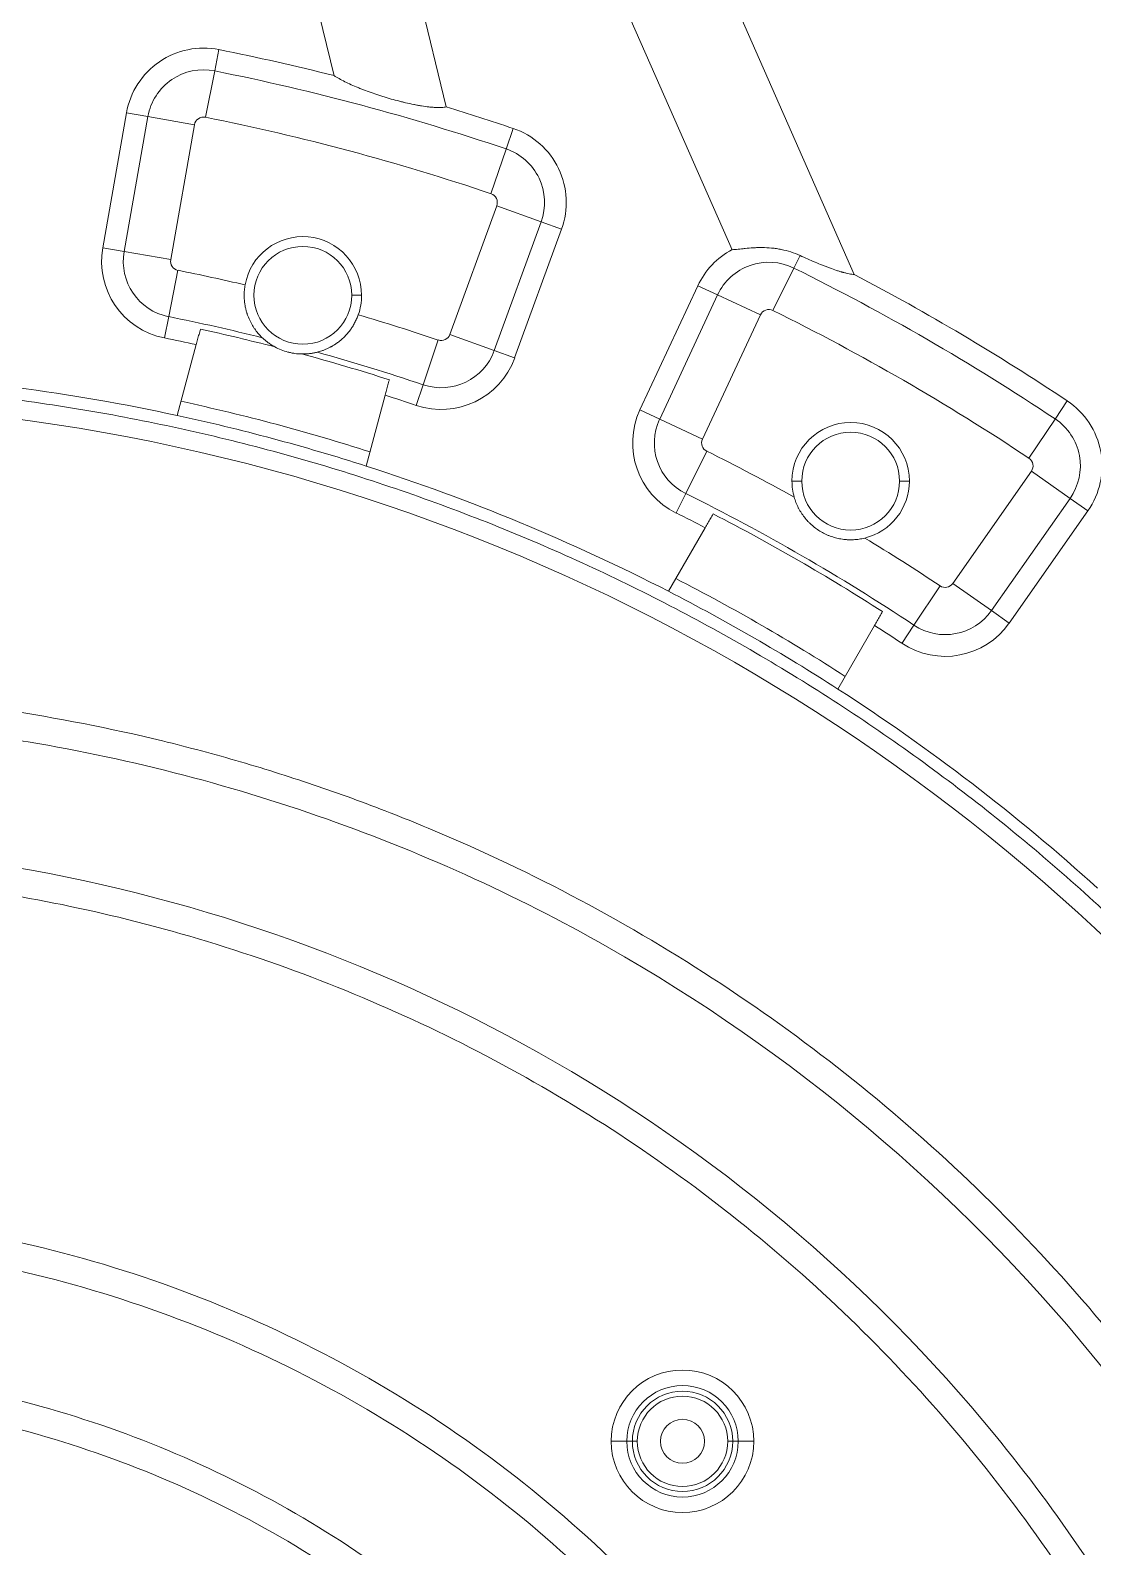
# Model space of a CAD drawing. Header units: millimetres. Extents: x 2746 to 4231, y 4731 to 5781.
# Drawn here: x 3415.7 to 3524.3, y 5378.6 to 5533.7 of the extents above; entities that cross this region are included whole.
import ezdxf

# ---------------------------------------------------------------- set-up
doc = ezdxf.new("R2010")
doc.units = ezdxf.units.MM
doc.layers.add('core', color=7, linetype='Continuous', lineweight=20)

msp = doc.modelspace()

# ---------------------------------------------------------------- linework, layer by layer
at = {"layer": 'core'}
for p, q in [((3446.71, 5529.05), (3435.69, 5574.59)), ((3458.18, 5525.85), (3446.38, 5574.59)), ((3487.41, 5511.25), (3459.52, 5574.59)), ((3499.88, 5508.72), (3470.88, 5574.59)), ((3434.94, 5531.71), (3434.51, 5529.53)), ((3433.56, 5524.8), (3434.51, 5529.53)), ((3425.49, 5525.26), (3423.06, 5511.46)), ((3425.25, 5511.08), (3427.68, 5524.87)), ((3425.49, 5525.26), (3427.68, 5524.87)), ((3432.44, 5524.03), (3427.68, 5524.87)), ((3430.01, 5510.24), (3432.44, 5524.03)), ((3465.01, 5523.65), (3464.3, 5521.55)), ((3462.75, 5516.97), (3464.3, 5521.55)), ((3463.34, 5515.75), (3458.55, 5502.59)), ((3463.34, 5515.75), (3467.87, 5514.1)), ((3467.87, 5514.1), (3463.08, 5500.94)), ((3469.96, 5513.34), (3467.87, 5514.1)), ((3465.17, 5500.18), (3469.96, 5513.34)), ((3423.06, 5511.46), (3425.25, 5511.08)), ((3430.01, 5510.24), (3425.25, 5511.08)), ((3491.57, 5505.04), (3493.71, 5509.36)), ((3494.35, 5510.65), (3493.71, 5509.36)), ((3430.75, 5509.15), (3429.8, 5504.41)), ((3449.52, 5506.59), (3448.52, 5506.59)), ((3483.9, 5507.57), (3477.98, 5494.87)), ((3480, 5493.94), (3485.92, 5506.63)), ((3483.9, 5507.57), (3485.92, 5506.63)), ((3490.29, 5504.59), (3485.92, 5506.63)), ((3429.36, 5502.23), (3429.8, 5504.41)), ((3484.37, 5491.89), (3490.29, 5504.59)), ((3457.35, 5502.02), (3455.81, 5497.44)), ((3458.55, 5502.59), (3463.08, 5500.94)), ((3432.62, 5501.55), (3430.68, 5494.3)), ((3465.17, 5500.18), (3463.08, 5500.94)), ((3455.1, 5495.33), (3455.81, 5497.44)), ((3450, 5489.12), (3451.94, 5496.37)), ((3521.65, 5495.79), (3520.42, 5493.94)), ((3477.98, 5494.87), (3480, 5493.94)), ((3484.37, 5491.89), (3480, 5493.94)), ((3517.74, 5489.93), (3520.42, 5493.94)), ((3484.81, 5490.64), (3482.66, 5486.32)), ((3517.99, 5488.59), (3509.96, 5477.12)), ((3517.99, 5488.59), (3521.95, 5485.82)), ((3481.68, 5484.33), (3482.66, 5486.32)), ((3493.52, 5487.59), (3494.52, 5487.59)), ((3505.52, 5487.59), (3504.52, 5487.59)), ((3521.95, 5485.82), (3513.92, 5474.35)), ((3515.74, 5473.08), (3523.77, 5484.55)), ((3523.77, 5484.55), (3521.95, 5485.82)), ((3484.65, 5482.82), (3480.89, 5476.32)), ((3508.66, 5476.88), (3505.99, 5472.85)), ((3509.96, 5477.12), (3513.92, 5474.35)), ((3515.74, 5473.08), (3513.92, 5474.35)), ((3498.21, 5466.32), (3501.97, 5472.82)), ((3504.76, 5471), (3505.99, 5472.85)), ((3475.04, 5389.4), (3476.63, 5389.4)), ((3476.63, 5389.4), (3477.2, 5389.4)), ((3477.2, 5389.4), (3477.71, 5389.4)), ((3486.95, 5389.4), (3487.46, 5389.4)), ((3488.03, 5389.4), (3487.46, 5389.4)), ((3488.03, 5389.4), (3489.62, 5389.4))]:
    msp.add_line(p, q, dxfattribs=at)
for centre, radius, start, end in [((3433.37, 5523.87), 8, 78.6902, 170), ((3387.52, 5294.59), 241.82, 75.8302, 78.6902), ((3433.37, 5523.87), 5.78, 78.6902, 170), ((3387.52, 5294.59), 239.6, 71.3098, 78.6902), ((3387.52, 5294.59), 241.82, 71.3098, 73.0095), ((3433.37, 5523.87), 0.948, 78.6902, 170), ((3387.52, 5294.59), 234.77, 71.3098, 78.6902), ((3462.45, 5516.08), 8, 340, 71.3098), ((3462.45, 5516.08), 5.78, 340, 71.3098), ((3462.45, 5516.08), 0.948, 340, 71.3098), ((3443.52, 5506.59), 6, 0, 169.8265), ((3430.94, 5510.07), 8, 170, 258.6068), ((3430.94, 5510.07), 5.78, 170, 258.6068), ((3443.52, 5506.59), 5, 0, 180), ((3491.15, 5504.19), 8, 117.9199, 155), ((3430.94, 5510.07), 0.948, 170, 258.6068), ((3491.15, 5504.19), 5.78, 63.6902, 155), ((3387.52, 5294.59), 239.6, 56.3098, 63.6902), ((3387.52, 5294.59), 218.87, 76.769, 78.6068), ((3387.52, 5294.59), 241.82, 56.3098, 62.3128), ((3443.52, 5506.59), 5, 180, 0), ((3443.52, 5506.59), 6, 340.58, 0), ((3491.15, 5504.19), 0.948, 63.6902, 155), ((3387.52, 5294.59), 234.77, 56.3098, 63.6902), ((3387.52, 5294.59), 214.04, 75.9802, 78.6068), ((3387.52, 5294.59), 218.87, 71.3932, 73.6375), ((3387.52, 5294.59), 211.82, 77.706, 78.6068), ((3387.52, 5294.59), 213.45, 75.5866, 77.6853), ((3457.66, 5502.92), 0.948, 251.3932, 340), ((3387.52, 5294.59), 213.45, 72.3147, 74.8199), ((3387.52, 5294.59), 214.04, 71.3932, 74.4262), ((3457.66, 5502.92), 8, 251.3932, 340), ((3457.66, 5502.92), 5.78, 251.3932, 340), ((3387.52, 5294.59), 204.32, 77.8054, 87.1946), ((3387.52, 5294.59), 201.12, 0, 180), ((3387.52, 5294.59), 205.82, 72.2151, 77.7849), ((3387.52, 5294.59), 211.82, 71.3932, 72.294), ((3517.22, 5489.14), 8, 325, 56.3098), ((3387.52, 5294.59), 204.32, 72.1946, 77.8054), ((3485.23, 5491.49), 8, 155, 243.6068), ((3485.23, 5491.49), 5.78, 155, 243.6068), ((3517.22, 5489.14), 5.78, 325, 56.3098), ((3499.52, 5487.59), 6, 0, 180), ((3499.52, 5487.59), 5, 0, 180), ((3485.23, 5491.49), 0.948, 155, 243.6068), ((3387.52, 5294.59), 218.87, 60.9648, 63.6068), ((3517.22, 5489.14), 0.948, 325, 56.3098), ((3387.52, 5294.59), 204.32, 62.8054, 72.1946), ((3387.52, 5294.59), 214.04, 56.3932, 63.6068), ((3499.52, 5487.59), 6, 180, 195.8389), ((3499.52, 5487.59), 5, 180, 0), ((3499.52, 5487.59), 6, 283.9069, 0), ((3387.52, 5294.59), 211.82, 62.706, 63.6068), ((3387.52, 5294.59), 213.45, 57.3147, 62.6853), ((3387.52, 5294.59), 218.87, 56.3932, 58.7811), ((3387.52, 5294.59), 205.82, 57.2151, 62.7849), ((3509.18, 5477.67), 0.948, 236.3932, 325), ((3387.52, 5294.59), 204.32, 57.1946, 62.8054), ((3509.18, 5477.67), 5.78, 236.3932, 325), ((3387.52, 5294.59), 211.82, 56.3932, 57.294), ((3509.18, 5477.67), 8, 236.3932, 325), ((3387.52, 5294.59), 204.32, 47.8054, 57.1946), ((3482.33, 5389.4), 7.29, 0, 180), ((3482.33, 5389.4), 5.7, 0, 180), ((3482.33, 5389.4), 5.13, 0, 180), ((3482.33, 5389.4), 4.62, 0, 180), ((3482.33, 5389.4), 2.25, 0, 180), ((3482.33, 5389.4), 7.29, 180, 0), ((3482.33, 5389.4), 5.7, 180, 0), ((3482.33, 5389.4), 5.13, 180, 0), ((3482.33, 5389.4), 4.62, 180, 0), ((3482.33, 5389.4), 2.25, 180, 0)]:
    msp.add_arc(centre, radius, start, end, dxfattribs=at)
for points, knots in [([(3458.18, 5525.85), (3458.11, 5525.84), (3458.03, 5525.83), (3457.87, 5525.81), (3457.78, 5525.8), (3457.51, 5525.79), (3457.31, 5525.79), (3457.06, 5525.8), (3457.04, 5525.8), (3456.98, 5525.81), (3456.9, 5525.81), (3456.81, 5525.82), (3456.64, 5525.83), (3456.52, 5525.84), (3456.16, 5525.88), (3455.91, 5525.92), (3455.58, 5525.97), (3455.52, 5525.98), (3455.39, 5526), (3455.32, 5526.02), (3455.12, 5526.05), (3454.98, 5526.08), (3454.58, 5526.16), (3454.3, 5526.22), (3453.95, 5526.3), (3453.88, 5526.32), (3453.78, 5526.34), (3453.74, 5526.35), (3453.67, 5526.37), (3453.49, 5526.41), (3453.32, 5526.46), (3452.9, 5526.57), (3452.62, 5526.64), (3452.2, 5526.77), (3452.06, 5526.81), (3451.85, 5526.87), (3451.78, 5526.89), (3451.64, 5526.93), (3451.57, 5526.96), (3451.23, 5527.07), (3450.96, 5527.16), (3450.42, 5527.34), (3450.16, 5527.44), (3449.78, 5527.58), (3449.65, 5527.63), (3449.47, 5527.7), (3449.41, 5527.73), (3449.28, 5527.78), (3449.22, 5527.8), (3448.92, 5527.93), (3448.45, 5528.13), (3448.02, 5528.33), (3447.61, 5528.53), (3447.41, 5528.64), (3447.18, 5528.77), (3447.14, 5528.79), (3447.05, 5528.84), (3446.92, 5528.92), (3446.79, 5529), (3446.71, 5529.05)], [0, 0, 0, 0, 0.03125, 0.03125, 0.0625, 0.0625, 0.125, 0.125, 0.132812, 0.132812, 0.140625, 0.15625, 0.15625, 0.1875, 0.1875, 0.25, 0.25, 0.265625, 0.265625, 0.28125, 0.28125, 0.3125, 0.3125, 0.375, 0.375, 0.390625, 0.390625, 0.398438, 0.398438, 0.40625, 0.4375, 0.4375, 0.5, 0.5, 0.53125, 0.53125, 0.546875, 0.546875, 0.5625, 0.5625, 0.625, 0.625, 0.6875, 0.6875, 0.71875, 0.71875, 0.734375, 0.734375, 0.75, 0.75, 0.8125, 0.875, 0.875, 0.9375, 0.9375, 0.953125, 0.953125, 0.96875, 1, 1, 1, 1]), ([(3494.35, 5510.65), (3494.04, 5510.79), (3493.73, 5510.92), (3493.09, 5511.12), (3492.76, 5511.21), (3492.39, 5511.28), (3492.35, 5511.29), (3492.26, 5511.31), (3492.22, 5511.31), (3492.1, 5511.34), (3491.85, 5511.38), (3491.6, 5511.41), (3491.11, 5511.45), (3490.79, 5511.47), (3490.39, 5511.47), (3490.28, 5511.47), (3490.16, 5511.47), (3490.08, 5511.47), (3490.04, 5511.47), (3489.85, 5511.46), (3489.7, 5511.46), (3489.26, 5511.43), (3488.99, 5511.41), (3488.66, 5511.37), (3488.57, 5511.36), (3488.48, 5511.35), (3488.41, 5511.35), (3488.38, 5511.34), (3488.23, 5511.33), (3488.12, 5511.31), (3487.9, 5511.29), (3487.79, 5511.28), (3487.59, 5511.26), (3487.5, 5511.26), (3487.41, 5511.25)], [0, 0, 0, 0, 0.125, 0.125, 0.25, 0.25, 0.265625, 0.265625, 0.28125, 0.28125, 0.3125, 0.375, 0.375, 0.5, 0.5, 0.53125, 0.546875, 0.546875, 0.5625, 0.5625, 0.625, 0.625, 0.75, 0.75, 0.78125, 0.796875, 0.796875, 0.8125, 0.8125, 0.875, 0.875, 0.9375, 0.9375, 1, 1, 1, 1]), ([(3499.88, 5508.72), (3499.8, 5508.72), (3499.72, 5508.73), (3499.54, 5508.75), (3499.45, 5508.77), (3499.26, 5508.81), (3499.17, 5508.83), (3498.96, 5508.88), (3498.86, 5508.9), (3498.72, 5508.94), (3498.7, 5508.95), (3498.64, 5508.96), (3498.61, 5508.97), (3498.53, 5509), (3498.47, 5509.01), (3498.31, 5509.06), (3498.19, 5509.1), (3497.85, 5509.21), (3497.61, 5509.3), (3497.25, 5509.43), (3497.13, 5509.48), (3496.94, 5509.55), (3496.88, 5509.57), (3496.76, 5509.62), (3496.69, 5509.64), (3496.38, 5509.77), (3496.13, 5509.87), (3495.62, 5510.08), (3495.37, 5510.19), (3494.86, 5510.42), (3494.61, 5510.53), (3494.35, 5510.65)], [0, 0, 0, 0, 0.0625, 0.0625, 0.125, 0.125, 0.1875, 0.1875, 0.25, 0.25, 0.265625, 0.265625, 0.28125, 0.28125, 0.3125, 0.3125, 0.375, 0.375, 0.5, 0.5, 0.5625, 0.5625, 0.59375, 0.59375, 0.625, 0.625, 0.75, 0.75, 0.875, 0.875, 1, 1, 1, 1]), ([(3439.37, 5502.25), (3439.33, 5502.3), (3439.28, 5502.34), (3439.18, 5502.44), (3439.13, 5502.5), (3439.02, 5502.61), (3438.97, 5502.67), (3438.86, 5502.8), (3438.81, 5502.87), (3438.7, 5503.01), (3438.65, 5503.08), (3438.57, 5503.19), (3438.54, 5503.23), (3438.49, 5503.31), (3438.47, 5503.35), (3438.34, 5503.56), (3438.24, 5503.73), (3438.06, 5504.1), (3437.97, 5504.29), (3437.88, 5504.55), (3437.85, 5504.62), (3437.82, 5504.7), (3437.8, 5504.76), (3437.8, 5504.78), (3437.75, 5504.92), (3437.72, 5505.03), (3437.67, 5505.25), (3437.64, 5505.37), (3437.6, 5505.6), (3437.58, 5505.72), (3437.56, 5505.9), (3437.55, 5505.96), (3437.54, 5506.08), (3437.53, 5506.15), (3437.52, 5506.33), (3437.52, 5506.46), (3437.52, 5506.59)], [0, 0, 0, 0, 0.0625, 0.0625, 0.125, 0.125, 0.1875, 0.1875, 0.25, 0.25, 0.3125, 0.3125, 0.34375, 0.34375, 0.375, 0.375, 0.5, 0.5, 0.625, 0.625, 0.65625, 0.671875, 0.671875, 0.6875, 0.6875, 0.75, 0.75, 0.8125, 0.8125, 0.875, 0.875, 0.90625, 0.90625, 0.9375, 0.9375, 1, 1, 1, 1]), ([(3449.18, 5504.59), (3449.13, 5504.45), (3449.07, 5504.31), (3448.95, 5504.03), (3448.88, 5503.9), (3448.74, 5503.64), (3448.67, 5503.51), (3448.57, 5503.35), (3448.55, 5503.32), (3448.51, 5503.26), (3448.45, 5503.17), (3448.39, 5503.08), (3448.26, 5502.91), (3448.17, 5502.8), (3447.99, 5502.59), (3447.9, 5502.49), (3447.78, 5502.36), (3447.76, 5502.34), (3447.71, 5502.29), (3447.68, 5502.27), (3447.61, 5502.2), (3447.56, 5502.16), (3447.42, 5502.02), (3447.32, 5501.94), (3447.12, 5501.79), (3447.02, 5501.72), (3446.82, 5501.58), (3446.72, 5501.51), (3446.57, 5501.42), (3446.49, 5501.38), (3446.42, 5501.34), (3446.37, 5501.31), (3446.34, 5501.3), (3446.22, 5501.23), (3446.12, 5501.18), (3445.93, 5501.09), (3445.83, 5501.05), (3445.65, 5500.98), (3445.55, 5500.94), (3445.38, 5500.88), (3445.29, 5500.86), (3445.13, 5500.81), (3445.05, 5500.79), (3444.98, 5500.77)], [0, 0, 0, 0, 0.0625, 0.0625, 0.125, 0.125, 0.1875, 0.1875, 0.203125, 0.203125, 0.21875, 0.25, 0.25, 0.3125, 0.3125, 0.375, 0.375, 0.390625, 0.390625, 0.40625, 0.40625, 0.4375, 0.4375, 0.5, 0.5, 0.5625, 0.5625, 0.625, 0.625, 0.65625, 0.671875, 0.671875, 0.6875, 0.6875, 0.75, 0.75, 0.8125, 0.8125, 0.875, 0.875, 0.9375, 0.9375, 1, 1, 1, 1]), ([(3439.37, 5502.25), (3439.45, 5502.18), (3439.53, 5502.1), (3439.71, 5501.95), (3439.81, 5501.87), (3439.96, 5501.76), (3440.01, 5501.72), (3440.13, 5501.64), (3440.18, 5501.6), (3440.3, 5501.52), (3440.37, 5501.48), (3440.5, 5501.4), (3440.57, 5501.36), (3440.65, 5501.32)], [0, 0, 0, 0, 0.25, 0.25, 0.5, 0.5, 0.625, 0.625, 0.75, 0.75, 0.875, 0.875, 1, 1, 1, 1]), ([(3440.65, 5501.32), (3440.86, 5501.2), (3441.08, 5501.1), (3441.52, 5500.93), (3441.75, 5500.85), (3442.04, 5500.77), (3442.1, 5500.76), (3442.22, 5500.73), (3442.28, 5500.72), (3442.45, 5500.68), (3442.57, 5500.66), (3442.93, 5500.61), (3443.17, 5500.59), (3443.41, 5500.59)], [0, 0, 0, 0, 0.25, 0.25, 0.5, 0.5, 0.5625, 0.5625, 0.625, 0.625, 0.75, 0.75, 1, 1, 1, 1]), ([(3443.41, 5500.59), (3443.5, 5500.59), (3443.58, 5500.59), (3443.73, 5500.59), (3443.81, 5500.6), (3443.95, 5500.6), (3444.02, 5500.61), (3444.16, 5500.62), (3444.23, 5500.63), (3444.42, 5500.66), (3444.54, 5500.67), (3444.77, 5500.72), (3444.88, 5500.74), (3444.98, 5500.77)], [0, 0, 0, 0, 0.125, 0.125, 0.25, 0.25, 0.375, 0.375, 0.5, 0.5, 0.75, 0.75, 1, 1, 1, 1]), ([(3500.96, 5481.76), (3500.77, 5481.72), (3500.58, 5481.68), (3500.2, 5481.62), (3500.01, 5481.61), (3499.63, 5481.59), (3499.44, 5481.59), (3499.2, 5481.6), (3499.15, 5481.6), (3499.06, 5481.61), (3499.01, 5481.61), (3498.86, 5481.62), (3498.77, 5481.64), (3498.48, 5481.68), (3498.29, 5481.71), (3497.92, 5481.8), (3497.74, 5481.86), (3497.47, 5481.95), (3497.38, 5481.98), (3497.24, 5482.04), (3497.2, 5482.05), (3497.11, 5482.09), (3497.06, 5482.11), (3496.84, 5482.21), (3496.67, 5482.3), (3496.34, 5482.49), (3496.18, 5482.6), (3495.87, 5482.82), (3495.72, 5482.94), (3495.54, 5483.1), (3495.5, 5483.13), (3495.43, 5483.2), (3495.4, 5483.23), (3495.29, 5483.33), (3495.22, 5483.4), (3495.03, 5483.61), (3494.9, 5483.75), (3494.67, 5484.05), (3494.56, 5484.21), (3494.4, 5484.45), (3494.35, 5484.54), (3494.28, 5484.66), (3494.26, 5484.7), (3494.21, 5484.79), (3494.19, 5484.83), (3494.08, 5485.05), (3494, 5485.22), (3493.86, 5485.58), (3493.8, 5485.76), (3493.75, 5485.95)], [0, 0, 0, 0, 0.0625, 0.0625, 0.125, 0.125, 0.1875, 0.1875, 0.203125, 0.203125, 0.21875, 0.21875, 0.25, 0.25, 0.3125, 0.3125, 0.375, 0.375, 0.40625, 0.40625, 0.421875, 0.421875, 0.4375, 0.4375, 0.5, 0.5, 0.5625, 0.5625, 0.625, 0.625, 0.640625, 0.640625, 0.65625, 0.65625, 0.6875, 0.6875, 0.75, 0.75, 0.8125, 0.8125, 0.84375, 0.84375, 0.859375, 0.859375, 0.875, 0.875, 0.9375, 0.9375, 1, 1, 1, 1]), ([(3565.78, 5275.91), (3566.21, 5281.47), (3566.36, 5287.05), (3566.13, 5298.2), (3565.75, 5303.76), (3564.78, 5312.04), (3564.19, 5316.16), (3563.46, 5320.24), (3562.95, 5322.96), (3562.67, 5324.31), (3561.22, 5331.05), (3559.8, 5336.37), (3557.3, 5344.24), (3556.4, 5346.85), (3554.48, 5352.03), (3553.46, 5354.6), (3550.2, 5362.27), (3547.77, 5367.31), (3539.8, 5382.02), (3527.32, 5400.59), (3511.57, 5416.53), (3494.47, 5430.88), (3485.24, 5437.26), (3470.69, 5445.47), (3465.72, 5447.97), (3459.36, 5450.82), (3458.08, 5451.37), (3455.51, 5452.45), (3451.63, 5454.03), (3447.71, 5455.47), (3443.76, 5456.82), (3442.45, 5457.25), (3439.8, 5458.09), (3435.83, 5459.3), (3426.5, 5461.8), (3418.39, 5463.38), (3412.95, 5464.2)], [0, 0, 0, 0, 0.0625, 0.0625, 0.125, 0.125, 0.15625, 0.171875, 0.171875, 0.1875, 0.1875, 0.25, 0.25, 0.28125, 0.28125, 0.3125, 0.3125, 0.375, 0.375, 0.5, 0.625, 0.625, 0.75, 0.75, 0.8125, 0.8125, 0.828125, 0.828125, 0.84375, 0.875, 0.875, 0.890625, 0.890625, 0.90625, 0.9375, 1, 1, 1, 1]), ([(3563, 5277.02), (3563.39, 5282.45), (3563.51, 5287.91), (3563.24, 5298.8), (3562.84, 5304.24), (3561.86, 5312.33), (3561.27, 5316.36), (3560.54, 5320.36), (3560.02, 5323.02), (3559.75, 5324.34), (3558.88, 5328.3), (3558.24, 5330.92), (3556.83, 5336.13), (3556.06, 5338.72), (3551.93, 5351.59), (3547.63, 5361.63), (3537.22, 5380.74), (3518.9, 5407.93), (3493.52, 5429.25), (3465.19, 5445.33), (3455.25, 5449.81), (3434.72, 5456.94), (3424.14, 5459.58), (3413.42, 5461.24)], [0, 0, 0, 0, 0.0625, 0.0625, 0.125, 0.125, 0.15625, 0.171875, 0.171875, 0.1875, 0.1875, 0.21875, 0.21875, 0.25, 0.25, 0.375, 0.375, 0.5, 0.75, 0.75, 0.875, 0.875, 1, 1, 1, 1]), ([(3412.15, 5448.41), (3431.59, 5445.31), (3470.09, 5431.98), (3509.3, 5399.18), (3532.15, 5365.17), (3542.15, 5341.61), (3547.31, 5322.09), (3550.52, 5302.52), (3550.85, 5287.67), (3550.17, 5278.02)], [0, 0, 0, 0, 0.244867, 0.498697, 0.625611, 0.752526, 0.815983, 0.879441, 1, 1, 1, 1]), ([(3411.43, 5445.64), (3415.87, 5444.93), (3425.17, 5443.08), (3444.09, 5437.56), (3462.19, 5429.44), (3479.14, 5418.87), (3495.19, 5406.65), (3512.92, 5388.7), (3527, 5367.67), (3535.65, 5349.62), (3540.78, 5335.64), (3544.58, 5321.19), (3547.72, 5301.73), (3547.99, 5287.32), (3547.29, 5277.87)], [0, 0, 0, 0, 0.057252, 0.120502, 0.247002, 0.310252, 0.373502, 0.500001, 0.626501, 0.689751, 0.753001, 0.816251, 0.879501, 1, 1, 1, 1]), ([(3494.51, 5353.36), (3491.81, 5357.69), (3485.61, 5366.39), (3474.44, 5378.41), (3461.24, 5389.27), (3446.7, 5398.23), (3431.34, 5405.13), (3414.98, 5410.04), (3398.15, 5412.75), (3381.05, 5413.28), (3364.15, 5411.63), (3347.49, 5407.82), (3331.61, 5402.02), (3316.65, 5394.33), (3302.52, 5384.73), (3285.83, 5370.03), (3275.65, 5357.23), (3269.97, 5348.15)], [0, 0, 0, 0, 0.057249, 0.120499, 0.183749, 0.246999, 0.310249, 0.373499, 0.436749, 0.499998, 0.563248, 0.626498, 0.689748, 0.752998, 0.816248, 0.879498, 1, 1, 1, 1]), ([(3491.6, 5352.62), (3488.68, 5357.22), (3483.83, 5363.83), (3478.35, 5369.91), (3474.57, 5373.83), (3472.61, 5375.73), (3462.53, 5384.88), (3453.5, 5391.13), (3434.15, 5401.08), (3423.83, 5404.79), (3402.59, 5409.47), (3391.67, 5410.43), (3375.49, 5409.87), (3370.13, 5409.34), (3359.47, 5407.62), (3354.16, 5406.42), (3338.54, 5401.87), (3328.51, 5397.55), (3309.8, 5386.64), (3301.11, 5380.04), (3289.44, 5368.76), (3285.78, 5364.77), (3278.95, 5356.38), (3275.78, 5351.98), (3272.88, 5347.42)], [0, 0, 0, 0, 0.0625, 0.09375, 0.09375, 0.125, 0.125, 0.25, 0.25, 0.375, 0.375, 0.5, 0.5, 0.5625, 0.5625, 0.625, 0.625, 0.75, 0.75, 0.875, 0.875, 0.9375, 0.9375, 1, 1, 1, 1]), ([(3284.2, 5341.22), (3286.84, 5345.32), (3291.16, 5351.24), (3295.98, 5356.75), (3299.3, 5360.33), (3301.01, 5362.06), (3306.3, 5367.12), (3310.03, 5370.28), (3317.83, 5376.13), (3321.9, 5378.82), (3330.34, 5383.69), (3336.89, 5386.96), (3343.7, 5389.62), (3348.29, 5391.25), (3350.61, 5391.99), (3355.3, 5393.34), (3357.66, 5393.94), (3362.41, 5395), (3364.8, 5395.45), (3371.98, 5396.59), (3376.79, 5397.04), (3391.3, 5397.52), (3401.09, 5396.63), (3420.09, 5392.42), (3429.31, 5389.09), (3446.6, 5380.2), (3454.66, 5374.63), (3463.66, 5366.48), (3465.4, 5364.79), (3468.78, 5361.3), (3473.66, 5355.89), (3477.99, 5350.02), (3480.6, 5345.93)], [0, 0, 0, 0, 0.0625, 0.09375, 0.09375, 0.125, 0.125, 0.1875, 0.1875, 0.25, 0.25, 0.3125, 0.34375, 0.34375, 0.375, 0.375, 0.40625, 0.40625, 0.4375, 0.4375, 0.5, 0.5, 0.625, 0.625, 0.75, 0.75, 0.875, 0.875, 0.90625, 0.90625, 0.9375, 1, 1, 1, 1]), ([(3286.47, 5339.47), (3291.42, 5347.21), (3300.16, 5357.97), (3314.5, 5370.42), (3326.44, 5378.47), (3339.22, 5385.01), (3352.95, 5390.01), (3367.13, 5393.24), (3381.62, 5394.65), (3395.94, 5394.24), (3410.33, 5391.98), (3424.2, 5387.9), (3437.32, 5382.12), (3449.82, 5374.51), (3460.97, 5365.48), (3470.6, 5355.32), (3476.03, 5347.8), (3478.36, 5344.14)], [0, 0, 0, 0, 0.120503, 0.183754, 0.247005, 0.310255, 0.373506, 0.436756, 0.500007, 0.563258, 0.626508, 0.689759, 0.75301, 0.81626, 0.879511, 0.942762, 1, 1, 1, 1])]:
    msp.add_open_spline(points, degree=3, knots=knots, dxfattribs=at)
for points in [[(3437.52, 5506.59), (3437.52, 5506.77), (3437.53, 5507.13), (3437.58, 5507.48), (3437.61, 5507.65)], [(3432.62, 5501.55), (3432.67, 5501.72), (3432.76, 5502.07), (3432.9, 5502.6), (3433, 5502.95), (3433.04, 5503.13)], [(3590.6, 5294.59), (3590.6, 5297.91), (3590.43, 5304.56), (3589.7, 5314.5), (3588.48, 5324.4), (3586.77, 5334.22), (3584.59, 5343.95), (3581.93, 5353.56), (3578.8, 5363.03), (3575.21, 5372.33), (3571.17, 5381.45), (3566.69, 5390.36), (3561.77, 5399.03), (3556.44, 5407.46), (3550.7, 5415.61), (3544.56, 5423.47), (3538.05, 5431.02), (3531.17, 5438.24), (3523.95, 5445.12), (3516.4, 5451.63), (3508.54, 5457.77), (3500.39, 5463.51), (3491.96, 5468.85), (3483.29, 5473.76), (3474.38, 5478.24), (3465.26, 5482.28), (3455.96, 5485.87), (3446.49, 5489), (3436.88, 5491.66), (3427.15, 5493.85), (3417.33, 5495.55), (3407.43, 5496.77), (3397.49, 5497.5), (3387.52, 5497.75), (3377.55, 5497.5), (3367.6, 5496.77), (3357.71, 5495.55), (3347.88, 5493.85), (3338.15, 5491.66), (3328.54, 5489), (3319.08, 5485.87), (3309.77, 5482.28), (3300.66, 5478.24), (3291.75, 5473.76), (3283.07, 5468.85), (3274.65, 5463.51), (3266.5, 5457.77), (3258.63, 5451.63), (3251.08, 5445.12), (3243.86, 5438.24), (3236.99, 5431.02), (3230.47, 5423.47), (3224.34, 5415.61), (3218.6, 5407.46), (3213.26, 5399.03), (3208.35, 5390.36), (3203.86, 5381.45), (3199.82, 5372.33), (3196.23, 5363.03), (3193.11, 5353.56), (3190.45, 5343.95), (3188.26, 5334.22), (3186.56, 5324.4), (3185.34, 5314.5), (3184.6, 5304.56), (3184.44, 5297.91), (3184.44, 5294.59)], [(3452.36, 5497.95), (3452.31, 5497.77), (3452.22, 5497.42), (3452.08, 5496.9), (3451.99, 5496.55), (3451.94, 5496.37)], [(3484.65, 5482.82), (3484.74, 5482.98), (3484.92, 5483.29), (3485.19, 5483.77), (3485.37, 5484.08), (3485.46, 5484.24)], [(3502.79, 5474.24), (3502.69, 5474.08), (3502.51, 5473.77), (3502.24, 5473.29), (3502.06, 5472.98), (3501.97, 5472.82)]]:
    msp.add_open_spline(points, degree=3, dxfattribs=at)

doc.saveas('drawing.dxf')
